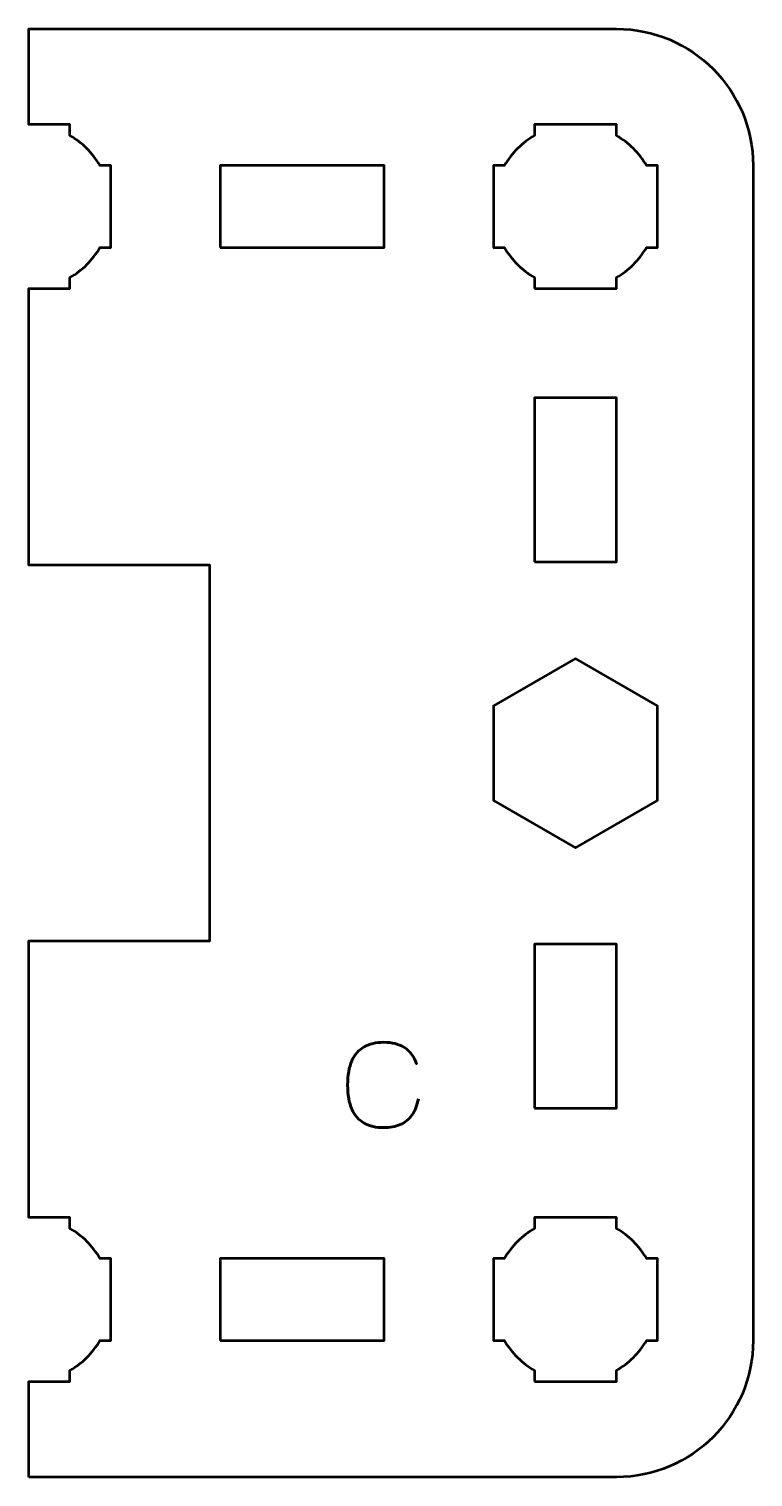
# Model space of a CAD drawing. Header units: centimetres. Extents: x -26.2 to 5.2, y -20.5 to -9.2.
# Drawn here: x -13.25 to -10.6, y -20.5 to -15.2 of the extents above; entities that cross this region are included whole.
import ezdxf

# ---------------------------------------------------------------- set-up
doc = ezdxf.new("R2010")
doc.units = ezdxf.units.CM
doc.header["$MEASUREMENT"] = 0
doc.layers.add('Layer 1', color=7, linetype='Continuous')

msp = doc.modelspace()

# ---------------------------------------------------------------- linework, layer by layer
at = {"layer": 'Layer 1', "lineweight": 53}
for points, knots in [([(-13.24999, -20.50003), (-13.24999, -20.50003), (-11.10007, -20.50003), (-11.10007, -20.50003), (-11.10007, -20.50003), (-10.82293, -20.50003), (-10.59997, -20.27694), (-10.59997, -19.99994), (-10.59997, -19.99994), (-10.59997, -19.99994), (-10.59997, -15.70007), (-10.59997, -15.70007), (-10.59997, -15.70007), (-10.59997, -15.42293), (-10.82293, -15.19997), (-11.10007, -15.19997), (-11.10007, -15.19997), (-11.10007, -15.19997), (-13.24999, -15.19997), (-13.24999, -15.19997), (-13.24999, -15.19997), (-13.24999, -15.19997), (-13.24999, -15.55), (-13.24999, -15.55), (-13.24999, -15.55), (-13.24999, -15.55), (-13.09992, -15.55), (-13.09992, -15.55), (-13.09992, -15.55), (-13.09992, -15.55), (-13.09992, -15.59025), (-13.09992, -15.59025), (-13.09992, -15.59025), (-13.05445, -15.61657), (-13.01642, -15.65445), (-12.9901, -15.70007), (-12.9901, -15.70007), (-12.9901, -15.70007), (-12.94999, -15.70007), (-12.94999, -15.70007), (-12.94999, -15.70007), (-12.94999, -15.70007), (-12.94999, -15.85), (-12.94999, -15.85), (-12.94999, -15.85), (-12.94999, -15.85), (-12.94999, -16.00007), (-12.94999, -16.00007), (-12.94999, -16.00007), (-12.94999, -16.00007), (-12.9901, -16.00007), (-12.9901, -16.00007), (-12.9901, -16.00007), (-13.01642, -16.04554), (-13.05445, -16.08357), (-13.09992, -16.10989), (-13.09992, -16.10989), (-13.09992, -16.10989), (-13.09992, -16.15), (-13.09992, -16.15), (-13.09992, -16.15), (-13.09992, -16.15), (-13.24999, -16.15), (-13.24999, -16.15), (-13.24999, -16.15), (-13.24999, -16.15), (-13.24999, -17.16253), (-13.24999, -17.16253), (-13.24999, -17.16253), (-13.24999, -17.16253), (-12.58745, -17.16253), (-12.58745, -17.16253), (-12.58745, -17.16253), (-12.58745, -17.16253), (-12.58745, -18.53753), (-12.58745, -18.53753), (-12.58745, -18.53753), (-12.58745, -18.53753), (-13.24999, -18.53753), (-13.24999, -18.53753), (-13.24999, -18.53753), (-13.24999, -18.53753), (-13.24999, -19.55), (-13.24999, -19.55), (-13.24999, -19.55), (-13.24999, -19.55), (-13.09992, -19.55), (-13.09992, -19.55), (-13.09992, -19.55), (-13.09992, -19.55), (-13.09992, -19.59025), (-13.09992, -19.59025), (-13.09992, -19.59025), (-13.05445, -19.61657), (-13.01642, -19.65445), (-12.9901, -19.70007), (-12.9901, -19.70007), (-12.9901, -19.70007), (-12.94999, -19.70007), (-12.94999, -19.70007), (-12.94999, -19.70007), (-12.94999, -19.70007), (-12.94999, -19.85), (-12.94999, -19.85), (-12.94999, -19.85), (-12.94999, -19.85), (-12.94999, -20.00007), (-12.94999, -20.00007), (-12.94999, -20.00007), (-12.94999, -20.00007), (-12.9901, -20.00007), (-12.9901, -20.00007), (-12.9901, -20.00007), (-13.01642, -20.04554), (-13.05445, -20.08357), (-13.09992, -20.10989), (-13.09992, -20.10989), (-13.09992, -20.10989), (-13.09992, -20.15), (-13.09992, -20.15), (-13.09992, -20.15), (-13.09992, -20.15), (-13.24999, -20.15), (-13.24999, -20.15), (-13.24999, -20.15), (-13.24999, -20.15), (-13.24999, -20.50003), (-13.24999, -20.50003)], [0, 0, 0, 0, 0.03125, 0.03125, 0.03125, 0.03125, 0.0625, 0.0625, 0.0625, 0.0625, 0.09375, 0.09375, 0.09375, 0.09375, 0.125, 0.125, 0.125, 0.125, 0.15625, 0.15625, 0.15625, 0.15625, 0.1875, 0.1875, 0.1875, 0.1875, 0.21875, 0.21875, 0.21875, 0.21875, 0.25, 0.25, 0.25, 0.25, 0.28125, 0.28125, 0.28125, 0.28125, 0.3125, 0.3125, 0.3125, 0.3125, 0.34375, 0.34375, 0.34375, 0.34375, 0.375, 0.375, 0.375, 0.375, 0.40625, 0.40625, 0.40625, 0.40625, 0.4375, 0.4375, 0.4375, 0.4375, 0.46875, 0.46875, 0.46875, 0.46875, 0.5, 0.5, 0.5, 0.5, 0.53125, 0.53125, 0.53125, 0.53125, 0.5625, 0.5625, 0.5625, 0.5625, 0.59375, 0.59375, 0.59375, 0.59375, 0.625, 0.625, 0.625, 0.625, 0.65625, 0.65625, 0.65625, 0.65625, 0.6875, 0.6875, 0.6875, 0.6875, 0.71875, 0.71875, 0.71875, 0.71875, 0.75, 0.75, 0.75, 0.75, 0.78125, 0.78125, 0.78125, 0.78125, 0.8125, 0.8125, 0.8125, 0.8125, 0.84375, 0.84375, 0.84375, 0.84375, 0.875, 0.875, 0.875, 0.875, 0.90625, 0.90625, 0.90625, 0.90625, 0.9375, 0.9375, 0.9375, 0.9375, 0.96875, 0.96875, 0.96875, 0.96875, 1, 1, 1, 1]), ([(-11.39993, -16.15), (-11.39993, -16.15), (-11.39993, -16.10989), (-11.39993, -16.10989), (-11.39993, -16.10989), (-11.44554, -16.08357), (-11.48346, -16.04554), (-11.50978, -16.00007), (-11.50978, -16.00007), (-11.50978, -16.00007), (-11.55, -16.00007), (-11.55, -16.00007), (-11.55, -16.00007), (-11.55, -16.00007), (-11.55, -15.85), (-11.55, -15.85), (-11.55, -15.85), (-11.55, -15.85), (-11.55, -15.70007), (-11.55, -15.70007), (-11.55, -15.70007), (-11.55, -15.70007), (-11.50978, -15.70007), (-11.50978, -15.70007), (-11.50978, -15.70007), (-11.48346, -15.65445), (-11.44554, -15.61657), (-11.39993, -15.59025), (-11.39993, -15.59025), (-11.39993, -15.59025), (-11.39993, -15.55), (-11.39993, -15.55), (-11.39993, -15.55), (-11.39993, -15.55), (-11.25, -15.55), (-11.25, -15.55), (-11.25, -15.55), (-11.25, -15.55), (-11.09992, -15.55), (-11.09992, -15.55), (-11.09992, -15.55), (-11.09992, -15.55), (-11.09992, -15.59025), (-11.09992, -15.59025), (-11.09992, -15.59025), (-11.05445, -15.61657), (-11.01642, -15.65445), (-10.9901, -15.70007), (-10.9901, -15.70007), (-10.9901, -15.70007), (-10.94999, -15.70007), (-10.94999, -15.70007), (-10.94999, -15.70007), (-10.94999, -15.70007), (-10.94999, -15.85), (-10.94999, -15.85), (-10.94999, -15.85), (-10.94999, -15.85), (-10.94999, -16.00007), (-10.94999, -16.00007), (-10.94999, -16.00007), (-10.94999, -16.00007), (-10.9901, -16.00007), (-10.9901, -16.00007), (-10.9901, -16.00007), (-11.01642, -16.04554), (-11.05445, -16.08357), (-11.09992, -16.10989), (-11.09992, -16.10989), (-11.09992, -16.10989), (-11.09992, -16.15), (-11.09992, -16.15), (-11.09992, -16.15), (-11.09992, -16.15), (-11.25, -16.15), (-11.25, -16.15), (-11.25, -16.15), (-11.25, -16.15), (-11.39993, -16.15), (-11.39993, -16.15)], [0, 0, 0, 0, 0.05, 0.05, 0.05, 0.05, 0.1, 0.1, 0.1, 0.1, 0.15, 0.15, 0.15, 0.15, 0.2, 0.2, 0.2, 0.2, 0.25, 0.25, 0.25, 0.25, 0.3, 0.3, 0.3, 0.3, 0.35, 0.35, 0.35, 0.35, 0.4, 0.4, 0.4, 0.4, 0.45, 0.45, 0.45, 0.45, 0.5, 0.5, 0.5, 0.5, 0.55, 0.55, 0.55, 0.55, 0.6, 0.6, 0.6, 0.6, 0.65, 0.65, 0.65, 0.65, 0.7, 0.7, 0.7, 0.7, 0.75, 0.75, 0.75, 0.75, 0.8, 0.8, 0.8, 0.8, 0.85, 0.85, 0.85, 0.85, 0.9, 0.9, 0.9, 0.9, 0.95, 0.95, 0.95, 0.95, 1, 1, 1, 1]), ([(-12.55002, -16.00007), (-12.55002, -16.00007), (-12.55002, -15.70007), (-12.55002, -15.70007), (-12.55002, -15.70007), (-12.55002, -15.70007), (-11.95002, -15.70007), (-11.95002, -15.70007), (-11.95002, -15.70007), (-11.95002, -15.70007), (-11.95002, -16.00007), (-11.95002, -16.00007), (-11.95002, -16.00007), (-11.95002, -16.00007), (-12.55002, -16.00007), (-12.55002, -16.00007)], [0, 0, 0, 0, 0.25, 0.25, 0.25, 0.25, 0.5, 0.5, 0.5, 0.5, 0.75, 0.75, 0.75, 0.75, 1, 1, 1, 1]), ([(-11.40007, -17.15002), (-11.40007, -17.15002), (-11.40007, -16.55002), (-11.40007, -16.55002), (-11.40007, -16.55002), (-11.40007, -16.55002), (-11.10007, -16.55002), (-11.10007, -16.55002), (-11.10007, -16.55002), (-11.10007, -16.55002), (-11.10007, -17.15002), (-11.10007, -17.15002), (-11.10007, -17.15002), (-11.10007, -17.15002), (-11.40007, -17.15002), (-11.40007, -17.15002)], [0, 0, 0, 0, 0.25, 0.25, 0.25, 0.25, 0.5, 0.5, 0.5, 0.5, 0.75, 0.75, 0.75, 0.75, 1, 1, 1, 1]), ([(-11.25, -17.50367), (-11.25, -17.50367), (-11.09999, -17.59027), (-11.09999, -17.59027), (-11.09999, -17.59027), (-11.09999, -17.59027), (-10.95, -17.67687), (-10.95, -17.67687), (-10.95, -17.67687), (-10.95, -17.67687), (-10.95, -17.85008), (-10.95, -17.85008), (-10.95, -17.85008), (-10.95, -17.85008), (-10.95, -18.02329), (-10.95, -18.02329), (-10.95, -18.02329), (-10.95, -18.02329), (-11.09999, -18.10989), (-11.09999, -18.10989), (-11.09999, -18.10989), (-11.09999, -18.10989), (-11.25, -18.19649), (-11.25, -18.19649), (-11.25, -18.19649), (-11.25, -18.19649), (-11.40001, -18.10989), (-11.40001, -18.10989), (-11.40001, -18.10989), (-11.40001, -18.10989), (-11.55, -18.02329), (-11.55, -18.02329), (-11.55, -18.02329), (-11.55, -18.02329), (-11.55, -17.85008), (-11.55, -17.85008), (-11.55, -17.85008), (-11.55, -17.85008), (-11.55, -17.67687), (-11.55, -17.67687), (-11.55, -17.67687), (-11.55, -17.67687), (-11.40001, -17.59027), (-11.40001, -17.59027), (-11.40001, -17.59027), (-11.40001, -17.59027), (-11.25, -17.50367), (-11.25, -17.50367)], [0, 0, 0, 0, 0.0833333, 0.0833333, 0.0833333, 0.0833333, 0.1666667, 0.1666667, 0.1666667, 0.1666667, 0.25, 0.25, 0.25, 0.25, 0.3333333, 0.3333333, 0.3333333, 0.3333333, 0.4166667, 0.4166667, 0.4166667, 0.4166667, 0.5, 0.5, 0.5, 0.5, 0.5833333, 0.5833333, 0.5833333, 0.5833333, 0.6666667, 0.6666667, 0.6666667, 0.6666667, 0.75, 0.75, 0.75, 0.75, 0.8333333, 0.8333333, 0.8333333, 0.8333333, 0.9166667, 0.9166667, 0.9166667, 0.9166667, 1, 1, 1, 1]), ([(-11.40007, -19.14999), (-11.40007, -19.14999), (-11.40007, -18.54998), (-11.40007, -18.54998), (-11.40007, -18.54998), (-11.40007, -18.54998), (-11.10007, -18.54998), (-11.10007, -18.54998), (-11.10007, -18.54998), (-11.10007, -18.54998), (-11.10007, -19.14999), (-11.10007, -19.14999), (-11.10007, -19.14999), (-11.10007, -19.14999), (-11.40007, -19.14999), (-11.40007, -19.14999)], [0, 0, 0, 0, 0.25, 0.25, 0.25, 0.25, 0.5, 0.5, 0.5, 0.5, 0.75, 0.75, 0.75, 0.75, 1, 1, 1, 1]), ([(-11.39993, -20.15), (-11.39993, -20.15), (-11.39993, -20.10989), (-11.39993, -20.10989), (-11.39993, -20.10989), (-11.44554, -20.08357), (-11.48346, -20.04554), (-11.50978, -20.00007), (-11.50978, -20.00007), (-11.50978, -20.00007), (-11.55, -20.00007), (-11.55, -20.00007), (-11.55, -20.00007), (-11.55, -20.00007), (-11.55, -19.85), (-11.55, -19.85), (-11.55, -19.85), (-11.55, -19.85), (-11.55, -19.70007), (-11.55, -19.70007), (-11.55, -19.70007), (-11.55, -19.70007), (-11.50978, -19.70007), (-11.50978, -19.70007), (-11.50978, -19.70007), (-11.48346, -19.65445), (-11.44554, -19.61657), (-11.39993, -19.59025), (-11.39993, -19.59025), (-11.39993, -19.59025), (-11.39993, -19.55), (-11.39993, -19.55), (-11.39993, -19.55), (-11.39993, -19.55), (-11.25, -19.55), (-11.25, -19.55), (-11.25, -19.55), (-11.25, -19.55), (-11.09992, -19.55), (-11.09992, -19.55), (-11.09992, -19.55), (-11.09992, -19.55), (-11.09992, -19.59025), (-11.09992, -19.59025), (-11.09992, -19.59025), (-11.05445, -19.61657), (-11.01642, -19.65445), (-10.9901, -19.70007), (-10.9901, -19.70007), (-10.9901, -19.70007), (-10.94999, -19.70007), (-10.94999, -19.70007), (-10.94999, -19.70007), (-10.94999, -19.70007), (-10.94999, -19.85), (-10.94999, -19.85), (-10.94999, -19.85), (-10.94999, -19.85), (-10.94999, -20.00007), (-10.94999, -20.00007), (-10.94999, -20.00007), (-10.94999, -20.00007), (-10.9901, -20.00007), (-10.9901, -20.00007), (-10.9901, -20.00007), (-11.01642, -20.04554), (-11.05445, -20.08357), (-11.09992, -20.10989), (-11.09992, -20.10989), (-11.09992, -20.10989), (-11.09992, -20.15), (-11.09992, -20.15), (-11.09992, -20.15), (-11.09992, -20.15), (-11.25, -20.15), (-11.25, -20.15), (-11.25, -20.15), (-11.25, -20.15), (-11.39993, -20.15), (-11.39993, -20.15)], [0, 0, 0, 0, 0.05, 0.05, 0.05, 0.05, 0.1, 0.1, 0.1, 0.1, 0.15, 0.15, 0.15, 0.15, 0.2, 0.2, 0.2, 0.2, 0.25, 0.25, 0.25, 0.25, 0.3, 0.3, 0.3, 0.3, 0.35, 0.35, 0.35, 0.35, 0.4, 0.4, 0.4, 0.4, 0.45, 0.45, 0.45, 0.45, 0.5, 0.5, 0.5, 0.5, 0.55, 0.55, 0.55, 0.55, 0.6, 0.6, 0.6, 0.6, 0.65, 0.65, 0.65, 0.65, 0.7, 0.7, 0.7, 0.7, 0.75, 0.75, 0.75, 0.75, 0.8, 0.8, 0.8, 0.8, 0.85, 0.85, 0.85, 0.85, 0.9, 0.9, 0.9, 0.9, 0.95, 0.95, 0.95, 0.95, 1, 1, 1, 1]), ([(-12.55002, -19.99994), (-12.55002, -19.99994), (-12.55002, -19.69993), (-12.55002, -19.69993), (-12.55002, -19.69993), (-12.55002, -19.69993), (-11.95002, -19.69993), (-11.95002, -19.69993), (-11.95002, -19.69993), (-11.95002, -19.69993), (-11.95002, -19.99994), (-11.95002, -19.99994), (-11.95002, -19.99994), (-11.95002, -19.99994), (-12.55002, -19.99994), (-12.55002, -19.99994)], [0, 0, 0, 0, 0.25, 0.25, 0.25, 0.25, 0.5, 0.5, 0.5, 0.5, 0.75, 0.75, 0.75, 0.75, 1, 1, 1, 1])]:
    msp.add_open_spline(points, degree=3, knots=knots, dxfattribs=at)
at = {"layer": 'Layer 1', "color": 5, "lineweight": 53}
msp.add_open_spline([(-11.82464, -19.11544), (-11.82916, -19.13964), (-11.83706, -19.15961), (-11.84814, -19.17527), (-11.84814, -19.17527), (-11.85928, -19.19087), (-11.87354, -19.20244), (-11.89089, -19.20999), (-11.89089, -19.20999), (-11.90818, -19.21754), (-11.9285, -19.22135), (-11.95164, -19.22128), (-11.95164, -19.22128), (-11.97979, -19.22135), (-12.00371, -19.21591), (-12.02333, -19.20484), (-12.02333, -19.20484), (-12.04294, -19.19383), (-12.0579, -19.17683), (-12.0682, -19.15376), (-12.0682, -19.15376), (-12.0785, -19.13068), (-12.08365, -19.10112), (-12.08372, -19.06507), (-12.08372, -19.06507), (-12.08365, -19.02916), (-12.0785, -18.99966), (-12.0682, -18.97659), (-12.0682, -18.97659), (-12.0579, -18.95352), (-12.04294, -18.93645), (-12.02333, -18.92537), (-12.02333, -18.92537), (-12.00371, -18.91429), (-11.97979, -18.90879), (-11.95164, -18.90886), (-11.95164, -18.90886), (-11.92151, -18.90879), (-11.89626, -18.91521), (-11.87594, -18.92812), (-11.87594, -18.92812), (-11.85569, -18.94103), (-11.8408, -18.961), (-11.83142, -18.98802), (-11.83142, -18.98802), (-11.8408, -18.961), (-11.85569, -18.94103), (-11.87594, -18.92812), (-11.87594, -18.92812), (-11.89626, -18.91521), (-11.92151, -18.90879), (-11.95164, -18.90886), (-11.95164, -18.90886), (-11.97979, -18.90879), (-12.00371, -18.91429), (-12.02333, -18.92537), (-12.02333, -18.92537), (-12.04294, -18.93645), (-12.0579, -18.95352), (-12.0682, -18.97659), (-12.0682, -18.97659), (-12.0785, -18.99966), (-12.08365, -19.02916), (-12.08372, -19.06507), (-12.08372, -19.06507), (-12.08365, -19.10112), (-12.0785, -19.13068), (-12.0682, -19.15376), (-12.0682, -19.15376), (-12.0579, -19.17683), (-12.04294, -19.19383), (-12.02333, -19.20484), (-12.02333, -19.20484), (-12.00371, -19.21591), (-11.97979, -19.22135), (-11.95164, -19.22128), (-11.95164, -19.22128), (-11.9285, -19.22135), (-11.90818, -19.21754), (-11.89089, -19.20999), (-11.89089, -19.20999), (-11.87354, -19.20244), (-11.85928, -19.19087), (-11.84814, -19.17527), (-11.84814, -19.17527), (-11.83706, -19.15961), (-11.82916, -19.13964), (-11.82464, -19.11544)], degree=3, knots=[0, 0, 0, 0, 0.0454545, 0.0454545, 0.0454545, 0.0454545, 0.0909091, 0.0909091, 0.0909091, 0.0909091, 0.1363636, 0.1363636, 0.1363636, 0.1363636, 0.1818182, 0.1818182, 0.1818182, 0.1818182, 0.2272727, 0.2272727, 0.2272727, 0.2272727, 0.2727273, 0.2727273, 0.2727273, 0.2727273, 0.3181818, 0.3181818, 0.3181818, 0.3181818, 0.3636364, 0.3636364, 0.3636364, 0.3636364, 0.4090909, 0.4090909, 0.4090909, 0.4090909, 0.4545455, 0.4545455, 0.4545455, 0.4545455, 0.5, 0.5, 0.5, 0.5, 0.5454545, 0.5454545, 0.5454545, 0.5454545, 0.5909091, 0.5909091, 0.5909091, 0.5909091, 0.6363636, 0.6363636, 0.6363636, 0.6363636, 0.6818182, 0.6818182, 0.6818182, 0.6818182, 0.7272727, 0.7272727, 0.7272727, 0.7272727, 0.7727273, 0.7727273, 0.7727273, 0.7727273, 0.8181818, 0.8181818, 0.8181818, 0.8181818, 0.8636364, 0.8636364, 0.8636364, 0.8636364, 0.9090909, 0.9090909, 0.9090909, 0.9090909, 0.9545455, 0.9545455, 0.9545455, 0.9545455, 1, 1, 1, 1], dxfattribs=at)

doc.saveas('drawing.dxf')
